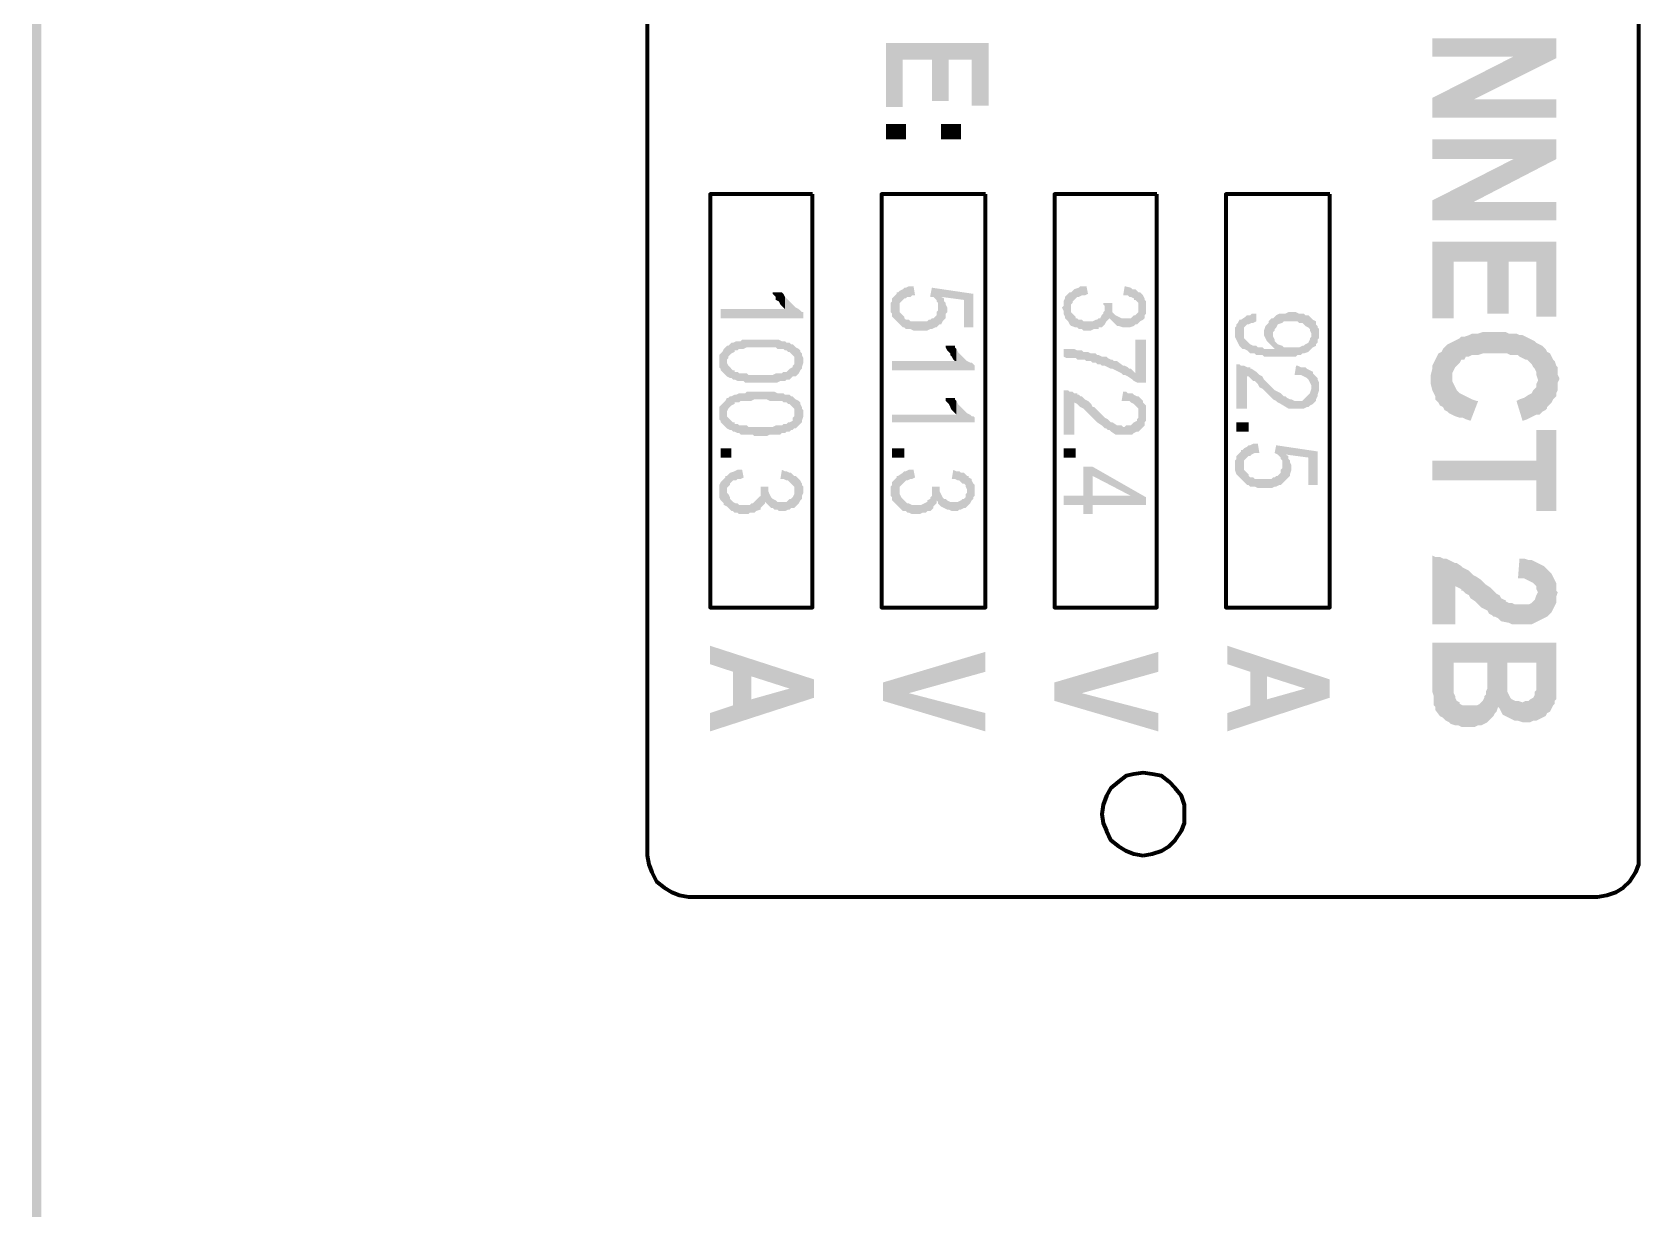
# Model space of a CAD drawing. Header units: inches. Extents: x -186 to 186, y -282 to 282.
# Drawn here: x -186.11 to -147.22, y -0.85 to 27.63 of the extents above; entities that cross this region are included whole.
import ezdxf

# ---------------------------------------------------------------- set-up
doc = ezdxf.new("R2010")
doc.units = ezdxf.units.IN
doc.header["$MEASUREMENT"] = 0
doc.layers.add('H', color=7, linetype='CONTINUOUS', lineweight=100)
doc.layers.add('P', color=250, linetype='CONTINUOUS', lineweight=100)

msp = doc.modelspace()

# ---------------------------------------------------------------- hatches: boundary and pattern name
at = {"layer": 'H', "linetype": 'Continuous'}
for points in [[(-185.889, 281.889), (-186.111, 282.111), (-185.889, -281.889)], [(-186.111, 282.111), (-185.889, -281.889), (-186.111, -282.111)], [(-162.963, 25.852), (-162.963, 27.37), (-165.444, 27.37), (-165.444, 25.815), (-165.037, 25.815), (-165.037, 26.963), (-164.333, 26.963), (-164.333, 25.963), (-163.926, 25.963), (-163.926, 26.963), (-163.37, 26.963), (-163.37, 25.852)], [(-149.222, 27), (-149.222, 27.481), (-152.222, 27.481), (-152.222, 27.037), (-150.259, 27.037)], [(-149.222, 27), (-150.259, 27.037), (-152.222, 26.037), (-151.222, 26)], [(-149.222, 25.556), (-149.222, 26), (-151.222, 26), (-152.222, 26.037), (-152.222, 25.556)], [(-165.444, 25.037), (-164.963, 25.037), (-164.963, 25.407), (-165.444, 25.407)], [(-164.111, 25.037), (-163.63, 25.037), (-163.63, 25.407), (-164.111, 25.407)], [(-149.222, 24.556), (-149.222, 25.037), (-152.222, 25.037), (-152.222, 24.556), (-150.259, 24.556)], [(-149.222, 24.556), (-150.259, 24.556), (-152.222, 23.556), (-151.222, 23.519)], [(-149.222, 23.074), (-149.222, 23.519), (-151.222, 23.519), (-152.222, 23.556), (-152.222, 23.074)], [(-149.222, 20.741), (-149.222, 22.556), (-152.222, 22.556), (-152.222, 20.704), (-151.704, 20.704), (-151.704, 22.074), (-150.889, 22.074), (-150.889, 20.815), (-150.37, 20.815), (-150.37, 22.074), (-149.704, 22.074), (-149.704, 20.741)], [(-164.741, 21.259), (-164.778, 21.481), (-164.852, 21.481), (-164.889, 21.481), (-164.963, 21.444), (-165, 21.444), (-165.037, 21.407), (-165.111, 21.37), (-165.148, 21.333), (-165.111, 20.963), (-165.111, 21.037), (-165.111, 21.074), (-165.074, 21.111), (-165.037, 21.148), (-165, 21.185), (-164.963, 21.185), (-164.926, 21.222), (-164.852, 21.222), (-164.815, 21.259)], [(-163.333, 20.481), (-163.333, 21.296), (-164.333, 21.444), (-164.37, 21.259), (-164.37, 21.222), (-164.296, 21.222), (-164.259, 21.185), (-164.222, 21.148), (-164.222, 21.111), (-164.185, 21.074), (-164.185, 21), (-164.185, 20.519), (-164.148, 20.556), (-164.111, 20.556), (-164.111, 21.222), (-163.556, 21.148), (-163.556, 20.481)], [(-160.556, 21.296), (-160.593, 21.481), (-160.63, 21.481), (-160.667, 21.481), (-160.741, 21.481), (-160.778, 21.444), (-160.889, 21.407), (-160.963, 21.333), (-160.963, 20.963), (-160.963, 21.037), (-160.926, 21.074), (-160.926, 21.111), (-160.889, 21.148), (-160.852, 21.185), (-160.815, 21.222), (-160.778, 21.222), (-160.704, 21.259), (-160.63, 21.259)], [(-159.333, 21.333), (-159.37, 21.37), (-159.407, 21.407), (-159.481, 21.407), (-159.519, 21.444), (-159.667, 21.481), (-159.704, 21.259), (-159.667, 21.259), (-159.593, 21.259), (-159.556, 21.222), (-159.519, 21.222), (-159.444, 21.185), (-159.444, 21.148), (-159.407, 21.148), (-159.37, 21.111), (-159.333, 21.074), (-159.333, 21), (-159.333, 20.963)], [(-167.444, 20.704), (-167.444, 20.852), (-167.481, 20.852), (-167.556, 20.926), (-167.63, 20.963), (-167.667, 21), (-167.704, 21.037), (-167.741, 21.074), (-167.778, 21.111), (-167.815, 21.148), (-167.852, 21.185), (-167.889, 21.222), (-167.889, 20.926), (-169.444, 20.926), (-169.444, 20.704)], [(-167.889, 21.222), (-167.926, 21.296), (-167.963, 21.333), (-168.185, 21.333), (-168.185, 21.296), (-168.148, 21.259), (-168.111, 21.222), (-168.111, 21.148), (-168.037, 21.111), (-168, 21.037), (-167.963, 21), (-167.926, 20.963), (-167.889, 20.926)], [(-164.185, 20.519), (-164.185, 20.963), (-164.185, 20.889), (-164.222, 20.852), (-164.222, 20.778), (-164.259, 20.741), (-164.296, 20.704), (-164.333, 20.704), (-164.37, 20.667), (-164.407, 20.667), (-164.444, 20.63), (-164.519, 20.63), (-164.778, 20.63), (-164.815, 20.63), (-164.852, 20.63), (-164.889, 20.667), (-164.963, 20.667), (-165, 20.704), (-165, 20.741), (-165.037, 20.778), (-165.111, 20.852), (-165.111, 20.889), (-165.111, 20.963), (-165.148, 21.333), (-165.185, 21.333), (-165.185, 21.296), (-165.222, 21.259), (-165.259, 21.222), (-165.296, 21.185), (-165.296, 21.111), (-165.333, 21.074), (-165.333, 21), (-165.333, 20.963), (-165.333, 20.889), (-165.333, 20.852), (-165.296, 20.815), (-165.296, 20.741), (-165.259, 20.704), (-165.222, 20.667), (-165.185, 20.63), (-165.148, 20.593), (-165.111, 20.556), (-165.074, 20.519), (-165.037, 20.481), (-165, 20.481), (-164.963, 20.444), (-164.889, 20.444), (-164.852, 20.444), (-164.778, 20.407), (-164.741, 20.407), (-164.519, 20.407), (-164.481, 20.407), (-164.444, 20.407), (-164.37, 20.444), (-164.333, 20.444), (-164.259, 20.481), (-164.222, 20.481)], [(-163.963, 20.889), (-163.963, 20.963), (-164, 21.037), (-164, 21.074), (-164.037, 21.111), (-164.037, 21.185), (-164.111, 21.222), (-164.111, 20.556), (-164.074, 20.63), (-164.037, 20.667), (-164, 20.704), (-164, 20.741), (-164, 20.815), (-163.963, 20.852)], [(-160.148, 20.556), (-160.148, 20.963), (-160.148, 20.889), (-160.185, 20.852), (-160.185, 20.815), (-160.222, 20.778), (-160.259, 20.704), (-160.296, 20.704), (-160.333, 20.667), (-160.37, 20.667), (-160.444, 20.63), (-160.481, 20.63), (-160.593, 20.63), (-160.667, 20.63), (-160.704, 20.667), (-160.778, 20.667), (-160.815, 20.704), (-160.852, 20.704), (-160.852, 20.741), (-160.889, 20.778), (-160.926, 20.815), (-160.963, 20.852), (-160.963, 20.889), (-160.963, 20.963), (-160.963, 21.333), (-161, 21.333), (-161.037, 21.296), (-161.074, 21.259), (-161.111, 21.222), (-161.111, 21.185), (-161.148, 21.111), (-161.148, 21.074), (-161.148, 21), (-161.185, 20.963), (-161.148, 20.889), (-161.148, 20.852), (-161.148, 20.815), (-161.111, 20.741), (-161.111, 20.704), (-161.074, 20.667), (-161.037, 20.63), (-161, 20.556), (-160.963, 20.519), (-160.852, 20.481), (-160.815, 20.481), (-160.778, 20.444), (-160.704, 20.444), (-160.667, 20.407), (-160.481, 20.407), (-160.407, 20.444), (-160.37, 20.444), (-160.296, 20.444), (-160.296, 20.481), (-160.222, 20.481), (-160.185, 20.519)], [(-159.963, 21.074), (-160.185, 21.074), (-160.185, 21.037), (-160.148, 21), (-160.148, 20.963), (-160.148, 20.556), (-160.111, 20.63), (-160.074, 20.667), (-160.037, 20.704), (-160, 20.667), (-159.963, 20.63), (-159.963, 21.037)], [(-159.148, 20.963), (-159.148, 21.037), (-159.148, 21.111), (-159.185, 21.148), (-159.185, 21.185), (-159.222, 21.259), (-159.259, 21.296), (-159.296, 21.333), (-159.333, 21.333), (-159.333, 20.889), (-159.333, 20.852), (-159.37, 20.815), (-159.407, 20.778), (-159.444, 20.778), (-159.481, 20.741), (-159.519, 20.704), (-159.593, 20.704), (-159.63, 20.704), (-159.704, 20.704), (-159.741, 20.704), (-159.815, 20.741), (-159.889, 20.778), (-159.926, 20.815), (-159.963, 20.852), (-159.963, 20.963), (-159.963, 21.037), (-159.963, 20.63), (-159.926, 20.593), (-159.889, 20.556), (-159.852, 20.519), (-159.815, 20.519), (-159.704, 20.481), (-159.556, 20.481), (-159.444, 20.519), (-159.407, 20.556), (-159.37, 20.556), (-159.333, 20.593), (-159.296, 20.63), (-159.222, 20.667), (-159.185, 20.704), (-159.185, 20.778), (-159.148, 20.815), (-159.148, 20.852), (-159.148, 20.889)], [(-156.481, 20.63), (-156.481, 20.815), (-156.519, 20.815), (-156.593, 20.815), (-156.63, 20.778), (-156.704, 20.778), (-156.741, 20.741), (-156.852, 20.667), (-156.889, 20.667), (-156.926, 20.593), (-156.963, 20.556), (-156.963, 20.519), (-157, 20.481), (-157, 20.407), (-157, 20.333), (-157, 20.296), (-157, 20.259), (-156.963, 20.185), (-156.926, 20.111), (-156.889, 20.037), (-156.852, 20), (-156.815, 19.963), (-156.778, 20.333), (-156.778, 20.407), (-156.778, 20.444), (-156.778, 20.481), (-156.741, 20.519), (-156.704, 20.556), (-156.667, 20.556), (-156.593, 20.593), (-156.556, 20.593)], [(-154.963, 20.333), (-154.963, 20.37), (-154.963, 20.444), (-155, 20.481), (-155, 20.519), (-155.037, 20.556), (-155.037, 20.63), (-155.111, 20.667), (-155.148, 20.704), (-155.148, 20.296), (-155.148, 20.259), (-155.185, 20.222), (-155.185, 20.185), (-155.222, 20.111), (-155.296, 20.074), (-155.333, 20.037), (-155.37, 20.037), (-155.444, 20), (-155.481, 20), (-155.556, 20), (-155.63, 20), (-155.704, 20), (-155.778, 20), (-155.815, 20), (-155.852, 20.037), (-155.963, 20.074), (-156, 20.111), (-156.037, 19.963), (-156.296, 19.963), (-156.333, 20), (-156.37, 20), (-156.444, 20), (-156.481, 20.037), (-156.556, 20.037), (-156.63, 20.074), (-156.667, 20.111), (-156.704, 20.148), (-156.778, 20.222), (-156.778, 20.296), (-156.778, 20.333), (-156.815, 19.963), (-156.778, 19.963), (-156.704, 19.926), (-156.667, 19.889), (-156.63, 19.852), (-156.556, 19.852), (-156.519, 19.852), (-156.481, 19.815), (-156.444, 19.815), (-156.407, 19.815), (-156.333, 19.815), (-156.296, 19.778), (-156.222, 19.778), (-156.185, 19.778), (-156.037, 19.778), (-156, 19.778), (-155.889, 19.778), (-155.815, 19.778), (-155.63, 19.778), (-155.593, 19.778), (-155.519, 19.778), (-155.481, 19.815), (-155.407, 19.815), (-155.37, 19.852), (-155.333, 19.852), (-155.222, 19.889), (-155.185, 19.926), (-155.148, 19.963), (-155.111, 20), (-155.037, 20.037), (-155.037, 20.074), (-155, 20.111), (-155, 20.185), (-154.963, 20.222), (-154.963, 20.259)], [(-156, 20.111), (-156.037, 20.148), (-156.037, 20.185), (-156.074, 20.259), (-156.074, 20.704), (-156.111, 20.704), (-156.148, 20.667), (-156.185, 20.63), (-156.185, 20.593), (-156.222, 20.556), (-156.259, 20.519), (-156.296, 20.407), (-156.296, 20.296), (-156.259, 20.222), (-156.222, 20.148), (-156.185, 20.111), (-156.148, 20.074), (-156.111, 20.037), (-156.074, 20), (-156.037, 19.963)], [(-155.148, 20.704), (-155.222, 20.778), (-155.296, 20.778), (-155.333, 20.815), (-155.407, 20.815), (-155.444, 20.815), (-155.519, 20.852), (-155.704, 20.852), (-155.778, 20.815), (-155.815, 20.815), (-155.926, 20.815), (-156, 20.778), (-156.037, 20.741), (-156.074, 20.704), (-156.074, 20.296), (-156.074, 20.37), (-156.037, 20.407), (-156.037, 20.444), (-156, 20.481), (-155.963, 20.556), (-155.852, 20.593), (-155.815, 20.63), (-155.778, 20.63), (-155.704, 20.63), (-155.593, 20.63), (-155.519, 20.63), (-155.481, 20.63), (-155.444, 20.593), (-155.37, 20.593), (-155.333, 20.556), (-155.296, 20.519), (-155.222, 20.481), (-155.185, 20.444), (-155.185, 20.407), (-155.148, 20.333), (-155.148, 20.296)], [(-149.63, 20.074), (-149.704, 20.111), (-149.741, 20.148), (-149.815, 20.185), (-149.889, 20.222), (-149.963, 20.259), (-150.037, 20.296), (-150.111, 20.296), (-150.185, 20.333), (-150.296, 20.333), (-150.37, 20.333), (-150.444, 20.37), (-150.556, 20.37), (-150.63, 20.37), (-150.815, 20.37), (-150.926, 20.37), (-151, 20.37), (-151.111, 20.333), (-151.185, 20.333), (-151.259, 20.333), (-151.333, 20.296), (-151.444, 20.259), (-151.519, 20.259), (-151.556, 20.222), (-151.63, 20.185), (-151.704, 20.148), (-151.778, 20.111), (-151.741, 19.259), (-151.741, 19.296), (-151.741, 19.37), (-151.704, 19.444), (-151.667, 19.519), (-151.63, 19.556), (-151.556, 19.63), (-151.519, 19.704), (-151.444, 19.704), (-151.407, 19.778), (-151.333, 19.778), (-151.259, 19.815), (-151.111, 19.815), (-151, 19.852), (-150.926, 19.852), (-150.519, 19.852), (-150.407, 19.852), (-150.333, 19.815), (-150.148, 19.815), (-150.111, 19.778), (-150.037, 19.741), (-149.963, 19.704), (-149.926, 19.704), (-149.889, 19.667), (-149.815, 19.593), (-149.778, 19.519), (-149.741, 19.481), (-149.704, 19.407), (-149.704, 19.333), (-149.667, 19.222)], [(-167.63, 19.296), (-167.667, 19.667), (-167.667, 19.63), (-167.667, 19.593), (-167.704, 19.556), (-167.704, 19.519), (-167.778, 19.481), (-167.815, 19.444), (-167.852, 19.407), (-167.889, 19.407), (-167.926, 19.407), (-167.963, 19.37), (-168, 19.37), (-168.074, 19.37), (-168.111, 19.37), (-168.185, 19.333), (-168.778, 19.333), (-168.815, 19.37), (-168.852, 19.37), (-168.926, 19.37), (-168.963, 19.37), (-169, 19.37), (-169.037, 19.407), (-169.111, 19.407), (-169.111, 19.444), (-169.148, 19.444), (-169.185, 19.481), (-169.222, 19.519), (-169.259, 19.556), (-169.296, 19.63), (-169.296, 19.667), (-169.296, 20.037), (-169.333, 20), (-169.37, 19.963), (-169.407, 19.889), (-169.481, 19.815), (-169.481, 19.778), (-169.481, 19.704), (-169.481, 19.667), (-169.481, 19.63), (-169.481, 19.593), (-169.481, 19.519), (-169.444, 19.481), (-169.444, 19.444), (-169.407, 19.407), (-169.37, 19.37), (-169.333, 19.333), (-169.296, 19.296), (-169.222, 19.259), (-169.185, 19.259), (-169.148, 19.222), (-169.111, 19.222), (-169.037, 19.185), (-169, 19.185), (-168.963, 19.185), (-168.889, 19.185), (-168.852, 19.148), (-168.815, 19.148), (-168.667, 19.148), (-168.63, 19.148), (-168.333, 19.148), (-168.259, 19.148), (-168.185, 19.148), (-168.111, 19.148), (-168.074, 19.148), (-168, 19.185), (-167.963, 19.185), (-167.889, 19.185), (-167.852, 19.222), (-167.815, 19.222), (-167.778, 19.222), (-167.741, 19.259), (-167.704, 19.296), (-167.667, 19.296)], [(-167.444, 19.667), (-167.444, 19.741), (-167.481, 19.815), (-167.481, 19.852), (-167.519, 19.889), (-167.519, 19.926), (-167.556, 19.963), (-167.63, 20), (-167.667, 20.037), (-167.704, 20.074), (-167.741, 20.074), (-167.778, 20.111), (-167.852, 20.111), (-167.889, 20.148), (-167.926, 20.148), (-167.963, 20.148), (-168.037, 20.185), (-168.074, 20.185), (-168.148, 20.185), (-168.185, 20.185), (-168.259, 20.185), (-168.667, 20.185), (-168.741, 20.185), (-168.815, 20.185), (-168.852, 20.185), (-168.926, 20.185), (-168.963, 20.148), (-169, 20.148), (-169.074, 20.148), (-169.148, 20.111), (-169.185, 20.111), (-169.222, 20.074), (-169.259, 20.037), (-169.296, 20.037), (-169.296, 19.667), (-169.296, 19.704), (-169.259, 19.741), (-169.259, 19.778), (-169.222, 19.815), (-169.185, 19.852), (-169.111, 19.889), (-169.111, 19.926), (-169.037, 19.926), (-169, 19.963), (-168.963, 19.963), (-168.926, 19.963), (-168.889, 19.963), (-168.815, 20), (-168.704, 20), (-168.63, 20), (-168.333, 20), (-168.259, 20), (-168.111, 20), (-168.074, 19.963), (-168, 19.963), (-167.963, 19.963), (-167.926, 19.963), (-167.889, 19.926), (-167.852, 19.926), (-167.815, 19.889), (-167.778, 19.889), (-167.741, 19.852), (-167.704, 19.815), (-167.667, 19.778), (-167.667, 19.704), (-167.667, 19.667), (-167.63, 19.296), (-167.593, 19.333), (-167.556, 19.37), (-167.519, 19.444), (-167.481, 19.481), (-167.481, 19.519), (-167.444, 19.63)], [(-163.296, 19.444), (-163.296, 19.556), (-163.333, 19.593), (-163.37, 19.63), (-163.407, 19.63), (-163.481, 19.667), (-163.519, 19.704), (-163.593, 19.778), (-163.63, 19.815), (-163.667, 19.852), (-163.704, 19.889), (-163.741, 19.963), (-163.741, 19.667), (-165.296, 19.667), (-165.296, 19.444)], [(-163.741, 19.963), (-163.778, 20), (-163.778, 20.037), (-164.037, 20.037), (-164, 20.037), (-164, 20), (-163.963, 19.926), (-163.926, 19.889), (-163.889, 19.852), (-163.889, 19.815), (-163.852, 19.778), (-163.815, 19.704), (-163.778, 19.667), (-163.741, 19.667)], [(-159.148, 19.148), (-159.148, 20.185), (-159.407, 20.185), (-159.407, 19.37), (-159.444, 19.407), (-159.481, 19.444), (-159.519, 19.481), (-159.556, 19.481), (-159.593, 19.519), (-159.667, 19.556), (-159.704, 19.556), (-159.852, 19.667), (-159.926, 19.667), (-159.963, 19.704), (-160, 19.704), (-160.074, 19.741), (-160.111, 19.778), (-160.185, 19.778), (-160.222, 19.778), (-160.296, 19.815), (-160.333, 19.815), (-160.37, 19.852), (-160.444, 19.852), (-160.481, 19.852), (-160.556, 19.889), (-160.593, 19.889), (-160.667, 19.889), (-160.704, 19.926), (-160.778, 19.926), (-160.815, 19.926), (-160.889, 19.963), (-161, 19.963), (-161.037, 19.963), (-161.148, 19.963), (-161.148, 19.778), (-161.074, 19.741), (-160.963, 19.741), (-160.926, 19.741), (-160.852, 19.741), (-160.815, 19.704), (-160.741, 19.704), (-160.704, 19.704), (-160.63, 19.704), (-160.593, 19.667), (-160.519, 19.667), (-160.481, 19.667), (-160.444, 19.63), (-160.37, 19.63), (-160.333, 19.593), (-160.259, 19.593), (-160.222, 19.556), (-160.148, 19.556), (-160.074, 19.519), (-160, 19.481), (-159.963, 19.481), (-159.889, 19.444), (-159.741, 19.37), (-159.704, 19.333), (-159.667, 19.333), (-159.593, 19.296), (-159.481, 19.222), (-159.444, 19.185), (-159.37, 19.148)], [(-151.111, 18.704), (-151.148, 18.704), (-151.259, 18.741), (-151.333, 18.778), (-151.407, 18.815), (-151.556, 18.889), (-151.593, 18.926), (-151.63, 18.963), (-151.667, 19.037), (-151.704, 19.111), (-151.741, 19.185), (-151.741, 19.259), (-151.778, 20.111), (-151.852, 20.074), (-151.889, 20.037), (-151.963, 19.963), (-152, 19.889), (-152.074, 19.852), (-152.111, 19.778), (-152.148, 19.704), (-152.185, 19.63), (-152.222, 19.556), (-152.222, 19.481), (-152.259, 19.333), (-152.259, 19.185), (-152.259, 19.111), (-152.222, 18.963), (-152.185, 18.889), (-152.148, 18.815), (-152.148, 18.741), (-152.074, 18.667), (-152.037, 18.593), (-151.963, 18.556), (-151.926, 18.481), (-151.852, 18.444), (-151.815, 18.407), (-151.741, 18.37), (-151.667, 18.333), (-151.556, 18.296), (-151.481, 18.296), (-151.407, 18.259), (-151.296, 18.222)], [(-149.148, 19.222), (-149.148, 19.259), (-149.185, 19.333), (-149.185, 19.444), (-149.185, 19.519), (-149.222, 19.556), (-149.259, 19.667), (-149.296, 19.704), (-149.333, 19.778), (-149.37, 19.852), (-149.444, 19.889), (-149.481, 19.963), (-149.556, 20.037), (-149.63, 20.074), (-149.667, 19.222), (-149.667, 19.185), (-149.704, 19.111), (-149.704, 19.037), (-149.778, 18.963), (-149.815, 18.889), (-149.889, 18.852), (-150, 18.778), (-150.111, 18.741), (-150.185, 18.704), (-150.037, 18.222), (-149.926, 18.259), (-149.778, 18.333), (-149.704, 18.37), (-149.63, 18.37), (-149.556, 18.444), (-149.481, 18.481), (-149.444, 18.519), (-149.444, 18.556), (-149.37, 18.63), (-149.333, 18.667), (-149.296, 18.741), (-149.222, 18.815), (-149.222, 18.889), (-149.185, 18.963), (-149.185, 19.037), (-149.185, 19.148)], [(-155.111, 18.63), (-155.148, 19.037), (-155.148, 19), (-155.185, 18.889), (-155.222, 18.852), (-155.259, 18.815), (-155.333, 18.741), (-155.37, 18.704), (-155.444, 18.704), (-155.519, 18.704), (-155.556, 18.704), (-155.63, 18.741), (-155.667, 18.741), (-155.741, 18.778), (-155.778, 18.815), (-155.815, 18.815), (-155.852, 18.852), (-155.889, 18.889), (-155.963, 18.926), (-156.037, 18.963), (-156.074, 19), (-156.259, 19.185), (-156.296, 19.222), (-156.333, 19.296), (-156.407, 19.333), (-156.444, 19.37), (-156.481, 19.407), (-156.593, 19.481), (-156.63, 19.481), (-156.63, 19.519), (-156.704, 19.519), (-156.778, 19.556), (-156.815, 19.556), (-156.852, 19.556), (-156.889, 19.593), (-156.963, 19.593), (-156.963, 18.519), (-156.704, 18.519), (-156.704, 19.296), (-156.667, 19.296), (-156.63, 19.259), (-156.593, 19.222), (-156.556, 19.185), (-156.519, 19.185), (-156.481, 19.148), (-156.444, 19.111), (-156.407, 19.037), (-156.333, 19), (-156.296, 18.963), (-156.222, 18.889), (-156.185, 18.852), (-156.148, 18.815), (-156.111, 18.778), (-156.074, 18.741), (-156, 18.704), (-155.963, 18.667), (-155.889, 18.63), (-155.704, 18.519), (-155.667, 18.519), (-155.63, 18.519), (-155.556, 18.519), (-155.444, 18.519), (-155.37, 18.519), (-155.333, 18.519), (-155.259, 18.556), (-155.222, 18.556), (-155.185, 18.593)], [(-154.963, 19), (-154.963, 19.111), (-154.963, 19.148), (-155, 19.222), (-155, 19.259), (-155.037, 19.296), (-155.074, 19.333), (-155.111, 19.37), (-155.111, 19.407), (-155.185, 19.444), (-155.259, 19.481), (-155.296, 19.519), (-155.333, 19.519), (-155.407, 19.519), (-155.481, 19.556), (-155.519, 19.556), (-155.556, 19.333), (-155.519, 19.333), (-155.444, 19.333), (-155.407, 19.333), (-155.333, 19.296), (-155.259, 19.259), (-155.222, 19.222), (-155.185, 19.148), (-155.148, 19.074), (-155.148, 19.037), (-155.111, 18.63), (-155.074, 18.667), (-155.037, 18.704), (-155.037, 18.741), (-155, 18.815), (-155, 18.852), (-154.963, 18.963)], [(-167.63, 18.037), (-167.667, 18.407), (-167.667, 18.37), (-167.667, 18.333), (-167.704, 18.296), (-167.704, 18.222), (-167.778, 18.185), (-167.815, 18.185), (-167.852, 18.148), (-167.889, 18.148), (-167.926, 18.148), (-167.963, 18.111), (-168, 18.111), (-168.074, 18.111), (-168.111, 18.111), (-168.185, 18.074), (-168.778, 18.074), (-168.815, 18.111), (-168.852, 18.111), (-168.926, 18.111), (-168.963, 18.111), (-169, 18.111), (-169.037, 18.148), (-169.111, 18.148), (-169.111, 18.185), (-169.148, 18.185), (-169.185, 18.222), (-169.222, 18.259), (-169.259, 18.296), (-169.296, 18.333), (-169.296, 18.407), (-169.296, 18.778), (-169.333, 18.704), (-169.37, 18.667), (-169.407, 18.63), (-169.444, 18.593), (-169.481, 18.556), (-169.481, 18.519), (-169.481, 18.444), (-169.481, 18.407), (-169.481, 18.37), (-169.481, 18.333), (-169.481, 18.259), (-169.444, 18.222), (-169.444, 18.185), (-169.407, 18.148), (-169.37, 18.111), (-169.333, 18.074), (-169.296, 18.037), (-169.222, 18), (-169.185, 18), (-169.148, 17.963), (-169.111, 17.963), (-169.037, 17.926), (-169, 17.926), (-168.963, 17.889), (-168.889, 17.889), (-168.852, 17.889), (-168.815, 17.889), (-168.667, 17.889), (-168.63, 17.852), (-168.333, 17.852), (-168.259, 17.889), (-168.185, 17.889), (-168.111, 17.889), (-168.074, 17.889), (-168, 17.889), (-167.963, 17.926), (-167.889, 17.926), (-167.852, 17.963), (-167.815, 17.963), (-167.778, 17.963), (-167.741, 18), (-167.704, 18), (-167.667, 18.037)], [(-167.444, 18.407), (-167.444, 18.481), (-167.481, 18.519), (-167.481, 18.556), (-167.519, 18.63), (-167.519, 18.667), (-167.556, 18.704), (-167.63, 18.741), (-167.667, 18.778), (-167.704, 18.815), (-167.741, 18.815), (-167.778, 18.852), (-167.852, 18.852), (-167.889, 18.852), (-167.926, 18.889), (-167.963, 18.889), (-168.037, 18.889), (-168.074, 18.889), (-168.148, 18.926), (-168.185, 18.926), (-168.259, 18.926), (-168.667, 18.926), (-168.741, 18.926), (-168.815, 18.926), (-168.852, 18.889), (-168.926, 18.889), (-168.963, 18.889), (-169, 18.889), (-169.074, 18.852), (-169.111, 18.852), (-169.185, 18.815), (-169.222, 18.815), (-169.259, 18.778), (-169.296, 18.778), (-169.296, 18.407), (-169.296, 18.444), (-169.259, 18.519), (-169.222, 18.556), (-169.185, 18.593), (-169.111, 18.63), (-169.111, 18.667), (-169.037, 18.667), (-169, 18.667), (-168.963, 18.704), (-168.926, 18.704), (-168.889, 18.704), (-168.815, 18.704), (-168.704, 18.704), (-168.63, 18.741), (-168.333, 18.741), (-168.259, 18.704), (-168.111, 18.704), (-168.074, 18.704), (-168, 18.704), (-167.963, 18.704), (-167.926, 18.667), (-167.889, 18.667), (-167.852, 18.667), (-167.815, 18.63), (-167.778, 18.63), (-167.741, 18.593), (-167.704, 18.556), (-167.667, 18.519), (-167.667, 18.444), (-167.667, 18.407), (-167.63, 18.037), (-167.593, 18.074), (-167.556, 18.111), (-167.519, 18.148), (-167.481, 18.185), (-167.481, 18.222), (-167.444, 18.333)], [(-163.296, 18.185), (-163.296, 18.296), (-163.333, 18.333), (-163.37, 18.333), (-163.407, 18.37), (-163.481, 18.407), (-163.519, 18.444), (-163.556, 18.481), (-163.593, 18.519), (-163.63, 18.556), (-163.667, 18.593), (-163.704, 18.63), (-163.741, 18.704), (-163.741, 18.37), (-165.296, 18.37), (-165.296, 18.185)], [(-163.741, 18.704), (-163.778, 18.741), (-163.778, 18.778), (-164.037, 18.778), (-164, 18.778), (-164, 18.704), (-163.963, 18.667), (-163.926, 18.63), (-163.889, 18.556), (-163.852, 18.481), (-163.815, 18.444), (-163.778, 18.407), (-163.741, 18.37)], [(-159.296, 18), (-159.333, 18.407), (-159.333, 18.37), (-159.333, 18.296), (-159.37, 18.259), (-159.37, 18.222), (-159.444, 18.185), (-159.519, 18.111), (-159.556, 18.111), (-159.63, 18.111), (-159.667, 18.074), (-159.704, 18.074), (-159.741, 18.111), (-159.815, 18.111), (-159.852, 18.111), (-159.963, 18.185), (-160, 18.185), (-160.037, 18.222), (-160.074, 18.259), (-160.148, 18.296), (-160.185, 18.333), (-160.222, 18.37), (-160.296, 18.444), (-160.333, 18.481), (-160.407, 18.556), (-160.444, 18.556), (-160.481, 18.63), (-160.519, 18.667), (-160.556, 18.704), (-160.63, 18.741), (-160.667, 18.778), (-160.704, 18.815), (-160.741, 18.815), (-160.778, 18.852), (-160.815, 18.852), (-160.815, 18.889), (-160.889, 18.889), (-160.926, 18.926), (-161, 18.926), (-161.037, 18.963), (-161.074, 18.963), (-161.148, 18.963), (-161.148, 17.889), (-160.889, 17.889), (-160.889, 18.667), (-160.815, 18.63), (-160.778, 18.593), (-160.741, 18.556), (-160.667, 18.519), (-160.63, 18.481), (-160.519, 18.37), (-160.481, 18.333), (-160.407, 18.259), (-160.37, 18.222), (-160.333, 18.185), (-160.222, 18.111), (-160.185, 18.074), (-160.148, 18.037), (-160.111, 18.037), (-160.074, 18), (-160.037, 18), (-160, 17.963), (-159.889, 17.889), (-159.852, 17.889), (-159.778, 17.889), (-159.741, 17.889), (-159.593, 17.889), (-159.556, 17.889), (-159.481, 17.889), (-159.444, 17.926), (-159.37, 17.963), (-159.333, 17.963)], [(-159.148, 18.37), (-159.148, 18.481), (-159.148, 18.593), (-159.185, 18.63), (-159.222, 18.667), (-159.222, 18.704), (-159.296, 18.778), (-159.333, 18.815), (-159.37, 18.815), (-159.444, 18.852), (-159.481, 18.889), (-159.519, 18.889), (-159.593, 18.889), (-159.63, 18.926), (-159.704, 18.926), (-159.741, 18.704), (-159.667, 18.704), (-159.63, 18.704), (-159.556, 18.704), (-159.519, 18.667), (-159.444, 18.63), (-159.407, 18.593), (-159.37, 18.556), (-159.333, 18.519), (-159.333, 18.444), (-159.333, 18.407), (-159.296, 18), (-159.259, 18.037), (-159.222, 18.074), (-159.185, 18.111), (-159.185, 18.185), (-159.148, 18.222), (-159.148, 18.333)], [(-156.963, 17.963), (-156.667, 17.963), (-156.667, 18.185), (-156.963, 18.185)], [(-149.222, 16.037), (-149.222, 18), (-149.704, 18), (-149.704, 17.259), (-152.222, 17.259), (-152.222, 16.778), (-149.704, 16.778), (-149.704, 16.037)], [(-169.444, 17.333), (-169.185, 17.333), (-169.185, 17.556), (-169.444, 17.556)], [(-165.296, 17.333), (-165, 17.333), (-165, 17.556), (-165.296, 17.556)], [(-161.148, 17.333), (-160.852, 17.333), (-160.852, 17.556), (-161.148, 17.556)], [(-155.852, 16.704), (-155.852, 17.148), (-155.852, 17.074), (-155.889, 17.037), (-155.889, 16.963), (-155.926, 16.926), (-155.963, 16.889), (-156, 16.889), (-156.037, 16.852), (-156.074, 16.852), (-156.111, 16.815), (-156.185, 16.815), (-156.444, 16.815), (-156.481, 16.815), (-156.519, 16.815), (-156.556, 16.852), (-156.63, 16.852), (-156.667, 16.889), (-156.667, 16.926), (-156.704, 16.963), (-156.741, 17), (-156.778, 17.037), (-156.778, 17.111), (-156.778, 17.148), (-156.815, 17.519), (-156.852, 17.519), (-156.852, 17.481), (-156.889, 17.444), (-156.926, 17.407), (-156.963, 17.37), (-156.963, 17.296), (-157, 17.259), (-157, 17.185), (-157, 17.148), (-157, 17.111), (-157, 17.037), (-156.963, 16.926), (-156.926, 16.889), (-156.889, 16.852), (-156.815, 16.778), (-156.778, 16.741), (-156.741, 16.704), (-156.704, 16.667), (-156.667, 16.667), (-156.63, 16.63), (-156.556, 16.63), (-156.519, 16.63), (-156.444, 16.593), (-156.407, 16.593), (-156.185, 16.593), (-156.148, 16.593), (-156.111, 16.593), (-156.037, 16.63), (-156, 16.63), (-155.926, 16.667), (-155.889, 16.667)], [(-156.407, 17.444), (-156.444, 17.667), (-156.519, 17.667), (-156.556, 17.667), (-156.63, 17.63), (-156.667, 17.63), (-156.704, 17.593), (-156.778, 17.556), (-156.815, 17.519), (-156.778, 17.148), (-156.778, 17.222), (-156.778, 17.259), (-156.741, 17.296), (-156.704, 17.333), (-156.667, 17.37), (-156.63, 17.37), (-156.593, 17.407), (-156.519, 17.444), (-156.481, 17.444)], [(-155, 16.667), (-155, 17.481), (-156, 17.63), (-156.037, 17.444), (-155.963, 17.407), (-155.926, 17.37), (-155.889, 17.333), (-155.889, 17.296), (-155.852, 17.259), (-155.852, 17.185), (-155.852, 16.704), (-155.815, 16.741), (-155.778, 16.778), (-155.778, 17.407), (-155.222, 17.333), (-155.222, 16.667)], [(-159.148, 16.185), (-159.148, 16.37), (-160.444, 17.111), (-160.667, 17.111), (-160.667, 16.407), (-161.148, 16.407), (-161.148, 16.185), (-160.667, 16.185), (-160.667, 15.963), (-160.444, 15.963), (-160.444, 16.889), (-159.519, 16.407)], [(-155.63, 17.111), (-155.63, 17.148), (-155.667, 17.222), (-155.667, 17.259), (-155.704, 17.296), (-155.704, 17.37), (-155.778, 17.407), (-155.778, 16.778), (-155.741, 16.815), (-155.704, 16.852), (-155.667, 16.889), (-155.667, 16.926), (-155.63, 17.037)], [(-168.481, 16.111), (-168.481, 16.519), (-168.481, 16.481), (-168.481, 16.407), (-168.519, 16.37), (-168.556, 16.333), (-168.593, 16.296), (-168.63, 16.259), (-168.667, 16.222), (-168.704, 16.222), (-168.741, 16.185), (-168.815, 16.185), (-168.926, 16.185), (-169, 16.185), (-169.037, 16.222), (-169.074, 16.222), (-169.148, 16.259), (-169.185, 16.296), (-169.222, 16.333), (-169.222, 16.37), (-169.259, 16.444), (-169.296, 16.481), (-169.296, 16.519), (-169.296, 16.889), (-169.333, 16.889), (-169.333, 16.852), (-169.37, 16.815), (-169.407, 16.778), (-169.444, 16.741), (-169.481, 16.667), (-169.481, 16.63), (-169.481, 16.556), (-169.481, 16.519), (-169.481, 16.481), (-169.481, 16.407), (-169.481, 16.37), (-169.444, 16.296), (-169.407, 16.259), (-169.37, 16.222), (-169.37, 16.185), (-169.296, 16.148), (-169.259, 16.111), (-169.185, 16.037), (-169.148, 16.037), (-169.111, 16), (-169.037, 16), (-169, 15.963), (-168.778, 15.963), (-168.741, 16), (-168.667, 16), (-168.63, 16), (-168.593, 16.037), (-168.481, 16.074)], [(-168.889, 16.852), (-168.926, 17.037), (-168.963, 17.037), (-169, 17.037), (-169.037, 17.037), (-169.111, 17), (-169.222, 16.963), (-169.296, 16.889), (-169.296, 16.519), (-169.296, 16.593), (-169.259, 16.63), (-169.222, 16.667), (-169.222, 16.704), (-169.148, 16.778), (-169.074, 16.778), (-169.037, 16.815), (-168.963, 16.815)], [(-167.444, 16.519), (-167.444, 16.63), (-167.481, 16.667), (-167.481, 16.704), (-167.519, 16.778), (-167.556, 16.815), (-167.593, 16.852), (-167.63, 16.889), (-167.667, 16.889), (-167.667, 16.481), (-167.667, 16.444), (-167.704, 16.37), (-167.741, 16.333), (-167.778, 16.333), (-167.815, 16.296), (-167.852, 16.259), (-167.889, 16.259), (-167.963, 16.259), (-168, 16.259), (-168.074, 16.259), (-168.111, 16.296), (-168.185, 16.333), (-168.222, 16.37), (-168.259, 16.444), (-168.296, 16.519), (-168.296, 16.593), (-168.296, 16.185), (-168.259, 16.148), (-168.222, 16.111), (-168.185, 16.111), (-168.148, 16.074), (-168.074, 16.074), (-168.037, 16.037), (-167.889, 16.037), (-167.815, 16.074), (-167.778, 16.074), (-167.741, 16.111), (-167.667, 16.111), (-167.63, 16.148), (-167.593, 16.185), (-167.556, 16.222), (-167.519, 16.296), (-167.481, 16.333), (-167.481, 16.37), (-167.481, 16.407), (-167.444, 16.481)], [(-167.667, 16.889), (-167.704, 16.926), (-167.741, 16.963), (-167.778, 16.963), (-167.852, 17), (-167.889, 17), (-167.963, 17.037), (-168, 16.815), (-167.926, 16.815), (-167.852, 16.778), (-167.815, 16.778), (-167.778, 16.741), (-167.741, 16.704), (-167.704, 16.667), (-167.667, 16.63), (-167.667, 16.556), (-167.667, 16.519)], [(-164.296, 16.111), (-164.333, 16.519), (-164.333, 16.481), (-164.333, 16.407), (-164.37, 16.37), (-164.37, 16.333), (-164.444, 16.296), (-164.444, 16.259), (-164.519, 16.222), (-164.593, 16.185), (-164.63, 16.185), (-164.778, 16.185), (-164.815, 16.185), (-164.889, 16.222), (-164.926, 16.222), (-164.963, 16.259), (-165, 16.296), (-165.037, 16.333), (-165.074, 16.37), (-165.111, 16.444), (-165.111, 16.481), (-165.111, 16.519), (-165.148, 16.889), (-165.185, 16.889), (-165.185, 16.852), (-165.222, 16.815), (-165.259, 16.778), (-165.296, 16.741), (-165.296, 16.667), (-165.333, 16.63), (-165.333, 16.556), (-165.333, 16.519), (-165.333, 16.481), (-165.333, 16.407), (-165.296, 16.37), (-165.296, 16.296), (-165.259, 16.259), (-165.222, 16.222), (-165.185, 16.185), (-165.148, 16.148), (-165.111, 16.111), (-165.037, 16.037), (-164.963, 16.037), (-164.926, 16), (-164.889, 16), (-164.815, 15.963), (-164.63, 15.963), (-164.556, 16), (-164.519, 16), (-164.481, 16), (-164.444, 16.037), (-164.37, 16.037), (-164.333, 16.074)], [(-164.741, 16.852), (-164.778, 17.037), (-164.852, 17.037), (-164.889, 17.037), (-164.963, 17), (-165, 17), (-165.037, 16.963), (-165.148, 16.889), (-165.111, 16.519), (-165.111, 16.593), (-165.111, 16.63), (-165.074, 16.667), (-165.037, 16.704), (-165, 16.741), (-164.963, 16.778), (-164.926, 16.778), (-164.852, 16.815), (-164.815, 16.815)], [(-163.296, 16.519), (-163.296, 16.63), (-163.296, 16.667), (-163.333, 16.704), (-163.37, 16.778), (-163.37, 16.815), (-163.444, 16.852), (-163.444, 16.889), (-163.481, 16.889), (-163.481, 16.481), (-163.519, 16.444), (-163.519, 16.37), (-163.556, 16.333), (-163.593, 16.333), (-163.63, 16.296), (-163.704, 16.259), (-163.741, 16.259), (-163.815, 16.259), (-163.852, 16.259), (-163.889, 16.259), (-163.963, 16.296), (-164, 16.333), (-164.037, 16.333), (-164.074, 16.37), (-164.111, 16.444), (-164.148, 16.519), (-164.148, 16.593), (-164.148, 16.185), (-164.111, 16.148), (-164.037, 16.111), (-163.963, 16.074), (-163.926, 16.074), (-163.852, 16.037), (-163.704, 16.037), (-163.667, 16.074), (-163.63, 16.074), (-163.556, 16.111), (-163.519, 16.111), (-163.481, 16.148), (-163.444, 16.185), (-163.407, 16.222), (-163.37, 16.296), (-163.333, 16.333), (-163.333, 16.37), (-163.296, 16.407), (-163.296, 16.481)], [(-163.481, 16.889), (-163.556, 16.963), (-163.63, 16.963), (-163.667, 17), (-163.741, 17), (-163.815, 17.037), (-163.852, 16.815), (-163.815, 16.815), (-163.778, 16.815), (-163.704, 16.778), (-163.667, 16.778), (-163.63, 16.741), (-163.593, 16.704), (-163.556, 16.704), (-163.519, 16.667), (-163.519, 16.63), (-163.481, 16.556), (-163.481, 16.519)], [(-159.148, 16.185), (-159.519, 16.407), (-160.444, 16.407), (-160.444, 16.889), (-160.444, 16.185)], [(-168.296, 16.63), (-168.519, 16.63), (-168.481, 16.63), (-168.481, 16.556), (-168.481, 16.519), (-168.481, 16.111), (-168.444, 16.148), (-168.407, 16.185), (-168.37, 16.222), (-168.37, 16.296), (-168.37, 16.259), (-168.333, 16.222), (-168.296, 16.185), (-168.296, 16.593)], [(-164.148, 16.63), (-164.333, 16.63), (-164.333, 16.556), (-164.333, 16.519), (-164.296, 16.111), (-164.296, 16.148), (-164.259, 16.185), (-164.222, 16.222), (-164.222, 16.296), (-164.185, 16.259), (-164.185, 16.222), (-164.148, 16.185), (-164.148, 16.593)], [(-149.667, 13.37), (-149.667, 14.074), (-149.704, 14), (-149.741, 13.889), (-149.778, 13.852), (-149.815, 13.815), (-149.889, 13.778), (-150, 13.778), (-150.074, 13.778), (-150.148, 13.778), (-150.222, 13.778), (-150.296, 13.815), (-150.37, 13.815), (-150.444, 13.852), (-150.444, 13.889), (-150.481, 13.889), (-150.556, 13.926), (-150.593, 14), (-150.667, 14.037), (-150.741, 14.111), (-150.815, 14.185), (-150.926, 14.259), (-150.963, 14.296), (-151.037, 14.37), (-151.148, 14.444), (-151.222, 14.481), (-151.296, 14.556), (-151.333, 14.593), (-151.407, 14.63), (-151.481, 14.667), (-151.519, 14.704), (-151.63, 14.778), (-151.667, 14.778), (-151.741, 14.815), (-151.815, 14.852), (-151.889, 14.889), (-151.963, 14.889), (-152.037, 14.926), (-152.148, 14.926), (-152.222, 14.963), (-152.222, 13.296), (-151.667, 13.296), (-151.667, 14.222), (-151.593, 14.185), (-151.519, 14.148), (-151.519, 14.111), (-151.481, 14.111), (-151.407, 14.037), (-151.333, 14), (-151.296, 13.926), (-151.185, 13.852), (-151.111, 13.778), (-151.037, 13.704), (-150.963, 13.667), (-150.889, 13.63), (-150.852, 13.556), (-150.778, 13.519), (-150.741, 13.481), (-150.704, 13.481), (-150.63, 13.444), (-150.556, 13.37), (-150.37, 13.333), (-150.296, 13.296), (-150.185, 13.296), (-149.889, 13.296), (-149.815, 13.296), (-149.741, 13.333)], [(-149.185, 14.074), (-149.222, 14.111), (-149.222, 14.222), (-149.222, 14.296), (-149.259, 14.37), (-149.296, 14.444), (-149.333, 14.519), (-149.37, 14.556), (-149.444, 14.63), (-149.481, 14.667), (-149.519, 14.704), (-149.593, 14.741), (-149.667, 14.778), (-149.741, 14.815), (-149.815, 14.852), (-149.889, 14.852), (-150, 14.889), (-150.111, 14.889), (-150.148, 14.407), (-150.111, 14.407), (-150, 14.407), (-149.852, 14.333), (-149.778, 14.296), (-149.741, 14.259), (-149.704, 14.222), (-149.704, 14.148), (-149.667, 14.074), (-149.667, 13.37), (-149.593, 13.407), (-149.519, 13.444), (-149.444, 13.481), (-149.37, 13.556), (-149.333, 13.593), (-149.296, 13.667), (-149.259, 13.741), (-149.222, 13.815), (-149.222, 13.963)], [(-149.222, 11.889), (-149.222, 12.852), (-152.222, 12.852), (-152.222, 11.667), (-152.185, 11.556), (-152.185, 11.519), (-152.185, 11.444), (-152.185, 11.37), (-152.185, 11.333), (-152.148, 11.296), (-152.148, 11.222), (-152.037, 11.074), (-151.963, 11.037), (-151.889, 10.963), (-151.815, 10.926), (-151.778, 10.889), (-151.704, 12.37), (-150.889, 12.37), (-150.889, 11.963), (-150.889, 10.926), (-150.852, 10.963), (-150.815, 11), (-150.741, 11.074), (-150.704, 11.148), (-150.667, 11.185), (-150.63, 11.296), (-150.593, 11.259), (-150.556, 11.185), (-150.519, 11.111), (-150.444, 11.074), (-150.407, 12.37), (-149.704, 12.37), (-149.704, 12.111), (-149.704, 10.963), (-149.63, 11), (-149.556, 11.037), (-149.481, 11.074), (-149.444, 11.148), (-149.37, 11.185), (-149.333, 11.259), (-149.296, 11.333), (-149.259, 11.37), (-149.259, 11.444), (-149.222, 11.481), (-149.222, 11.593), (-149.222, 11.667), (-149.222, 11.778)], [(-167.185, 11.519), (-167.185, 11.963), (-169.704, 12.778), (-169.704, 12.333), (-169.148, 12.148), (-169.148, 11.333), (-168.704, 12.037), (-167.778, 11.741)], [(-163.037, 12.148), (-163.037, 12.63), (-165.519, 11.889), (-164.889, 11.63)], [(-158.852, 12.148), (-158.852, 12.63), (-161.37, 11.889), (-160.704, 11.63)], [(-154.704, 11.519), (-154.704, 11.963), (-157.185, 12.778), (-157.185, 12.333), (-156.63, 12.148), (-156.63, 11.333), (-156.222, 12.037), (-155.296, 11.741)], [(-150.889, 10.926), (-150.889, 11.963), (-150.889, 11.741), (-150.926, 11.667), (-150.926, 11.593), (-150.963, 11.556), (-150.963, 11.519), (-151, 11.444), (-151.074, 11.37), (-151.148, 11.333), (-151.222, 11.333), (-151.333, 11.333), (-151.407, 11.333), (-151.481, 11.333), (-151.556, 11.37), (-151.556, 11.407), (-151.63, 11.444), (-151.667, 11.519), (-151.667, 11.556), (-151.704, 11.63), (-151.704, 11.704), (-151.704, 12.37), (-151.778, 10.889), (-151.667, 10.852), (-151.593, 10.852), (-151.519, 10.815), (-151.444, 10.815), (-151.259, 10.815), (-151.185, 10.815), (-151.111, 10.852), (-151.037, 10.852), (-150.963, 10.889)], [(-149.704, 10.963), (-149.704, 12.111), (-149.704, 11.704), (-149.741, 11.667), (-149.741, 11.593), (-149.778, 11.519), (-149.852, 11.481), (-149.889, 11.444), (-149.963, 11.444), (-150.037, 11.407), (-150.148, 11.444), (-150.222, 11.444), (-150.296, 11.481), (-150.333, 11.519), (-150.37, 11.593), (-150.407, 11.667), (-150.407, 11.815), (-150.407, 11.926), (-150.407, 12.37), (-150.444, 11.074), (-150.37, 11.037), (-150.296, 11), (-150.222, 10.963), (-150.148, 10.963), (-150.037, 10.926), (-149.852, 10.926), (-149.778, 10.963)], [(-167.185, 11.519), (-167.778, 11.741), (-168.704, 11.481), (-168.704, 12.037), (-169.148, 11.333), (-169.704, 11.148), (-169.704, 10.704)], [(-163.037, 10.704), (-163.037, 11.148), (-164.889, 11.63), (-165.519, 11.889), (-165.519, 11.444)], [(-158.852, 10.704), (-158.852, 11.148), (-160.704, 11.63), (-161.37, 11.889), (-161.37, 11.444)], [(-154.704, 11.519), (-155.296, 11.741), (-156.222, 11.481), (-156.222, 12.037), (-156.63, 11.333), (-157.185, 11.148), (-157.185, 10.704)]]:
    msp.add_hatch(color=0, dxfattribs=at).paths.add_polyline_path(points)

# ---------------------------------------------------------------- linework, layer by layer
at = {"layer": 'P', "color": 0, "linetype": 'Continuous'}
for points in [[(-171.222, 7.704), (-171.185, 7.481), (-171.111, 7.296), (-171, 7.074), (-170.815, 6.926), (-170.63, 6.815), (-170.444, 6.741), (-170.222, 6.704), (-148.222, 6.704), (-148, 6.741), (-147.778, 6.815), (-147.593, 6.926), (-147.444, 7.074), (-147.296, 7.296), (-147.222, 7.481), (-147.222, 7.704), (-147.222, 69.704)], [(-171.222, 69.704), (-171.222, 7.704)], [(-167.222, 23.704), (-169.704, 23.704), (-169.704, 13.704), (-167.222, 13.704), (-167.222, 23.704)], [(-163.037, 23.704), (-165.556, 23.704), (-165.556, 13.704), (-163.037, 13.704), (-163.037, 23.704)], [(-158.889, 23.704), (-161.37, 23.704), (-161.37, 13.704), (-158.889, 13.704), (-158.889, 23.704)], [(-154.704, 23.704), (-157.222, 23.704), (-157.222, 13.704), (-154.704, 13.704), (-154.704, 23.704)], [(-159.222, 7.704), (-159, 7.741), (-158.778, 7.815), (-158.593, 7.926), (-158.444, 8.074), (-158.296, 8.296), (-158.222, 8.481), (-158.222, 8.704), (-158.222, 8.926), (-158.296, 9.148), (-158.444, 9.333), (-158.593, 9.481), (-158.778, 9.63), (-159, 9.667), (-159.222, 9.704), (-159.444, 9.667), (-159.63, 9.63), (-159.815, 9.481), (-160, 9.333), (-160.111, 9.148), (-160.185, 8.926), (-160.222, 8.704), (-160.185, 8.481), (-160.111, 8.296), (-160, 8.074), (-159.815, 7.926), (-159.63, 7.815), (-159.444, 7.741), (-159.222, 7.704)]]:
    msp.add_lwpolyline(points, dxfattribs=at)

doc.saveas('drawing.dxf')
